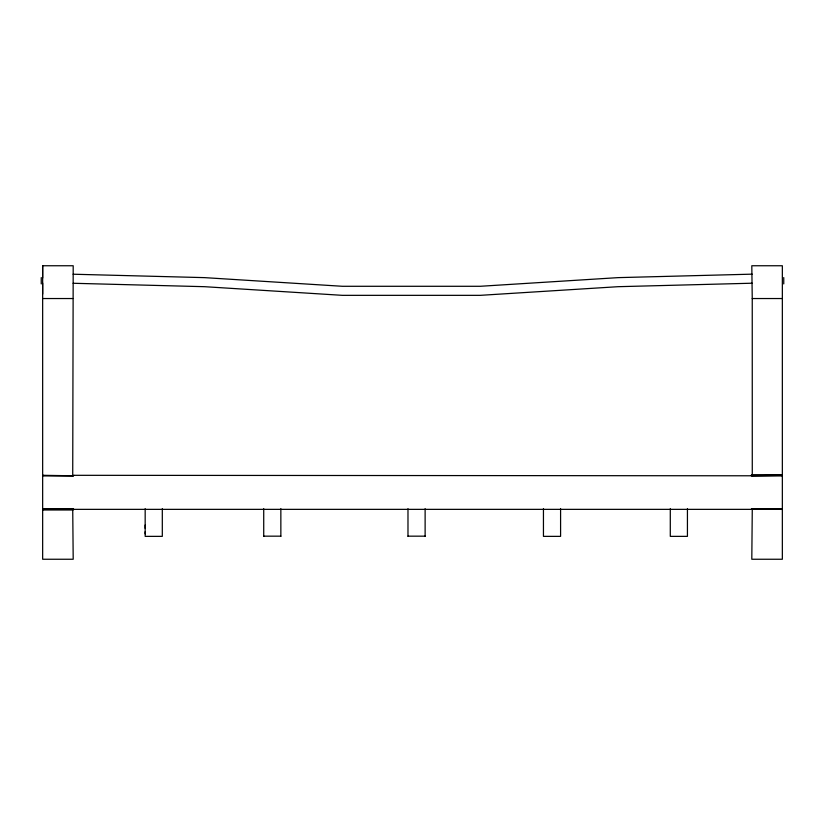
<?xml version="1.0" encoding="UTF-8"?>
<svg xmlns="http://www.w3.org/2000/svg" width="825" height="825" viewBox="0 0 825 825"><rect width="100%" height="100%" fill="white"/><g stroke="black" fill="none" stroke-linecap="round" stroke-linejoin="round"><path stroke-width="1.24" d="M42.652 294.133L42.652 283.037M42.652 278.097L42.652 265.753L73.198 265.753L72.724 475.788L43.323 475.313L42.652 474.684L42.652 265.753M280.851 536.167L263.722 536.167M425.123 536.167L407.983 536.167M752.245 298.537L752.276 475.788L781.677 475.313L782.347 474.684L782.347 265.753L751.802 265.753L752.245 298.537L781.904 298.537M751.173 509.355L752.276 508.881L751.802 559.247L782.347 559.247L782.347 509.984L781.677 509.355L73.827 509.355L73.198 508.726L43.323 509.355L42.652 508.726L42.652 475.942L73.198 475.942L73.827 475.313L752.276 475.788L751.173 475.313M42.652 475.942L43.323 475.313M73.827 509.355L72.724 508.881L73.198 559.247L42.652 559.247L42.652 509.984L43.323 509.355M781.677 509.355L782.347 508.726L782.347 475.942L781.677 475.313M73.827 475.313L73.198 475.942M752.122 274.158L618.131 277.633L480.263 286.285L342.406 286.285L204.538 277.633L73.116 274.22M752.122 283.212L618.131 286.688L480.263 295.34L342.406 295.34L204.538 286.688L73.116 283.274M43.096 298.537L72.755 298.537M751.802 474.684L782.347 474.684M751.802 475.942L782.347 475.942M42.652 508.726L73.198 508.726M751.802 508.726L782.347 508.726M42.652 509.984L73.198 509.984M783.75 277.561L783.75 283.934M687.431 508.705L687.431 536.363L670.292 536.363L670.292 508.705M560.587 508.705L560.587 536.363L543.448 536.363L543.448 508.705M425.123 508.705L425.123 536.363M407.983 508.705L407.983 536.363M280.851 508.705L280.851 536.363M263.722 508.705L263.722 536.363M162.308 508.705L162.308 536.363L145.169 536.363L145.169 508.705M145.169 525.04L145.169 528.34M145.169 531.774L145.169 533.888M41.25 277.561L41.25 283.934"/></g></svg>
